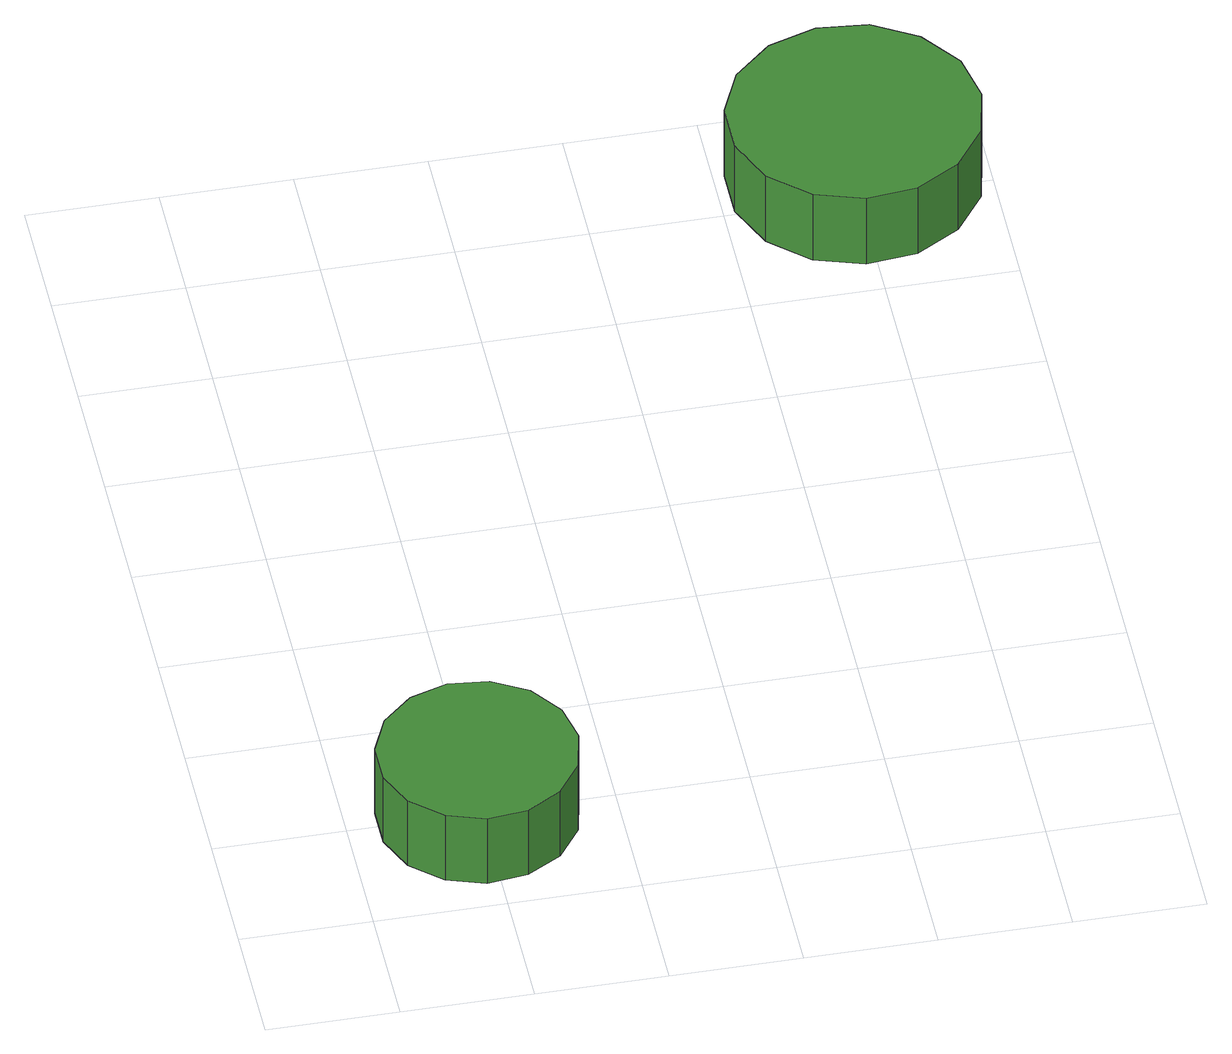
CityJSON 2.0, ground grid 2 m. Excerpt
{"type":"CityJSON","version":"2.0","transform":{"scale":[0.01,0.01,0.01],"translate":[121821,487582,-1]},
"CityObjects":{
"tree1":{"type":"SolitaryVegetationObject","attributes":{"function":"something"},"geometry":[{"type":"MultiSurface","lod":"1","boundaries":[[[0,1,2,3,4,5,6,7,8,9,10,11,12,13,14]],[[15,16,17,18,19,20,21,22,23,24,25,26,27,28,29]],[[0,29,28,1]],[[1,28,27,2]],[[2,27,26,3]],[[3,26,25,4]],[[4,25,24,5]],[[5,24,23,6]],[[6,23,22,7]],[[7,22,21,8]],[[8,21,20,9]],[[9,20,19,10]],[[10,19,18,11]],[[11,18,17,12]],[[12,17,16,13]],[[13,16,15,14]],[[14,15,29,0]]]}]},
"tree2":{"type":"SolitaryVegetationObject","attributes":{"function":"something"},"geometry":[{"type":"MultiSurface","lod":"1","boundaries":[[[30,31,32,33,34,35,36,37,38,39,40,41,42,43,44]],[[45,46,47,48,49,50,51,52,53,54,55,56,57,58,59]],[[30,59,58,31]],[[31,58,57,32]],[[32,57,56,33]],[[33,56,55,34]],[[34,55,54,35]],[[35,54,53,36]],[[36,53,52,37]],[[37,52,51,38]],[[38,51,50,39]],[[39,50,49,40]],[[40,49,48,41]],[[41,48,47,42]],[[42,47,46,43]],[[43,46,45,44]],[[44,45,59,30]]]}]}
},
"vertices":[
[345,198,184],[332,259,184],[295,309,184],[241,340,184],[179,347,184],[120,328,184],[73,286,184],[48,229,184],[48,166,184],[73,109,184],[120,67,184],[179,48,184],[241,55,184],[295,86,184],[332,136,184],[332,136,57],[295,86,57],[241,55,57],[179,48,57],[120,67,57],[73,109,57],[48,166,57],[48,229,57],[73,286,57],[120,328,57],[179,347,57],[241,340,57],[295,309,57],[332,259,57],[345,198,57],
[1175,1361,265],[1159,1438,265],[1112,1501,265],[1044,1541,265],[966,1549,265],[891,1525,265],[832,1472,265],[800,1400,265],[800,1321,265],[832,1249,265],[891,1196,265],[966,1172,265],[1044,1180,265],[1112,1220,265],[1159,1283,265],[1159,1283,136],[1112,1220,136],[1044,1180,136],[966,1172,136],[891,1196,136],[832,1249,136],[800,1321,136],[800,1400,136],[832,1472,136],[891,1525,136],[966,1549,136],[1044,1541,136],[1112,1501,136],[1159,1438,136],[1175,1361,136]
]}
